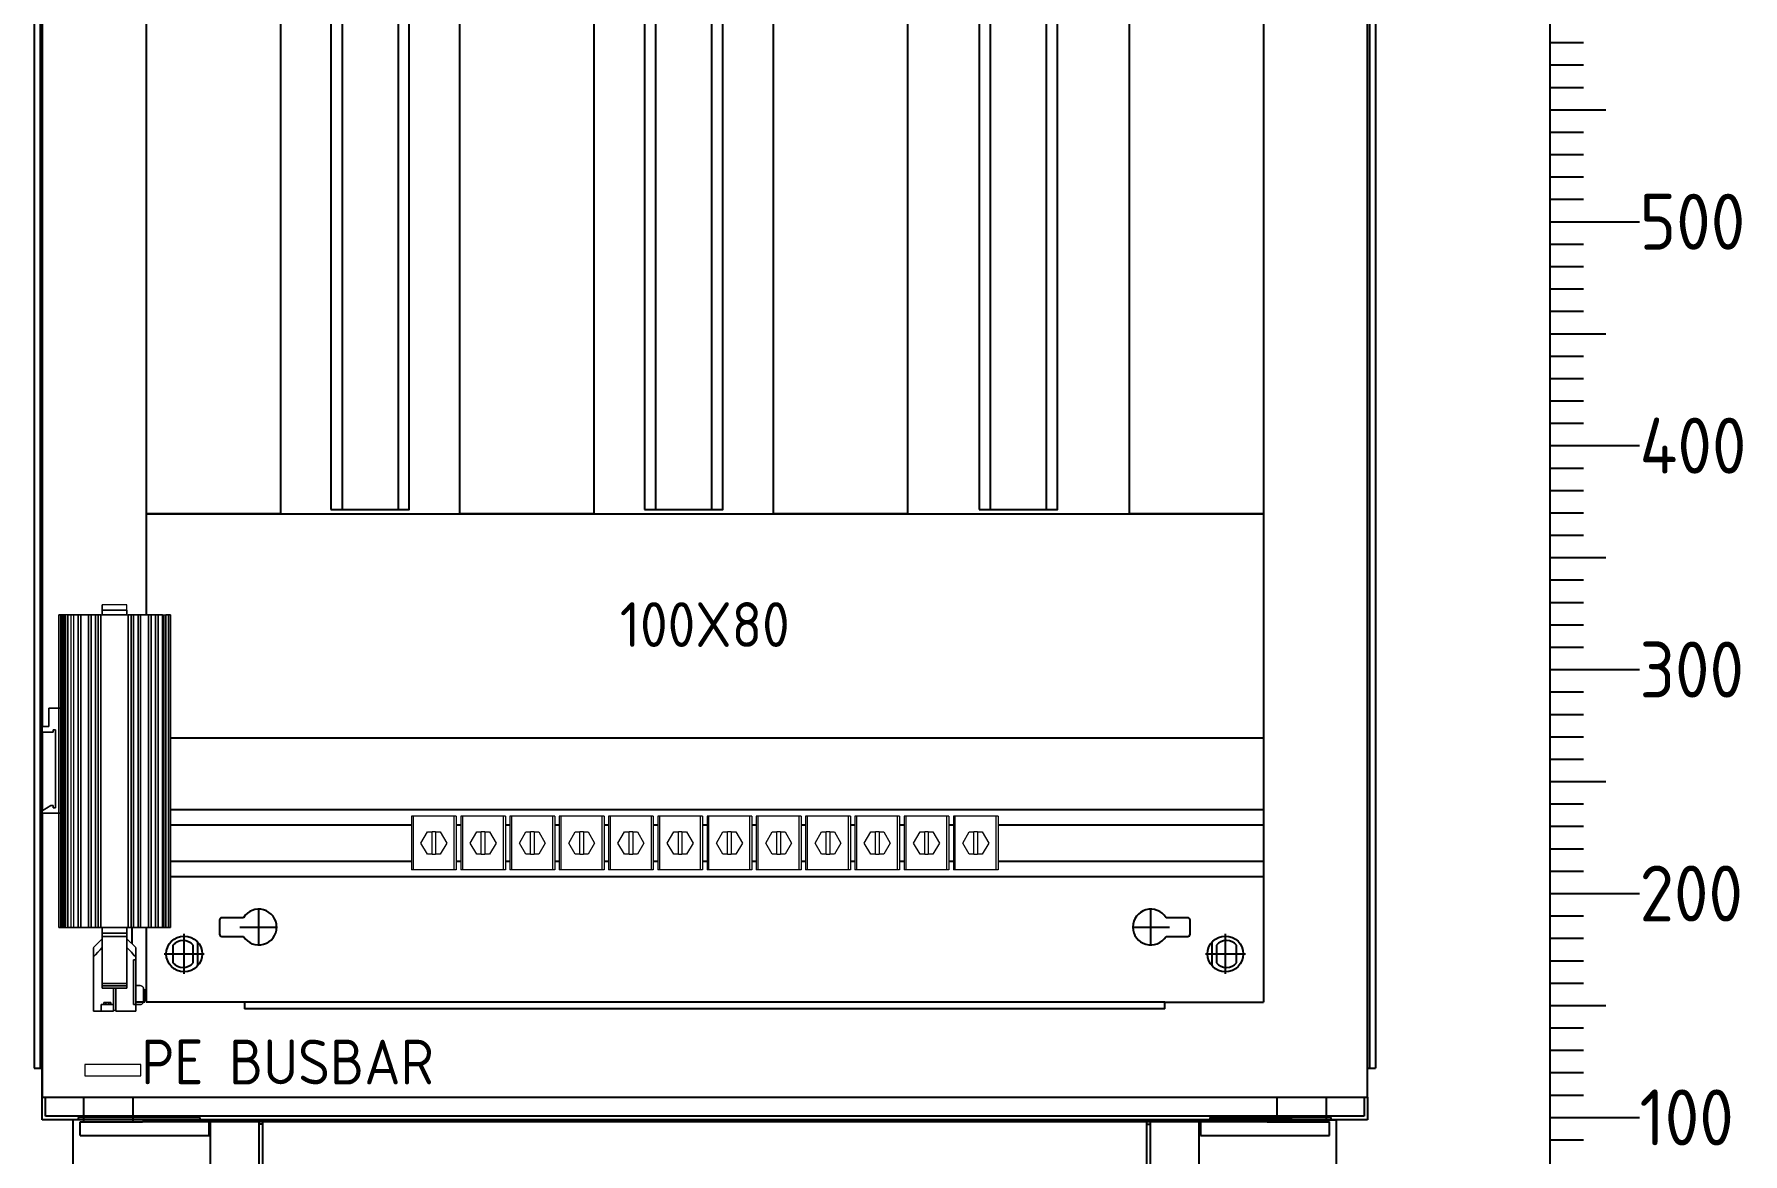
# Model space of a CAD drawing. Header units: millimetres. Extents: x 42168 to 50458, y 36014 to 39431.
# Drawn here: x 47603 to 48366, y 36563 to 37063 of the extents above; entities that cross this region are included whole.
import ezdxf
from ezdxf.enums import TextEntityAlignment as Align

# ---------------------------------------------------------------- set-up
doc = ezdxf.new("R2010")
doc.units = ezdxf.units.MM
doc.set_wipeout_variables(frame=1)
doc.layers.add('! NO PLOT !', color=7, linetype='Continuous', true_color=0xff75dd, plot=False)
doc.layers.add('000-PI-Oprema', color=30, linetype='Continuous', lineweight=5)
for name, color, linetype in [('000-PI-ORMAR', 2, 'Continuous'), ('000-PI_TEXT', 7, 'Continuous'), ('002-PI-Kabelska kanalica', 150, 'Continuous'), ('004-PI-DIN Šina', 3, 'Continuous')]:
    doc.layers.add(name, color=color, linetype=linetype)
doc.styles.add('PI0', font='isocpeur.ttf', dxfattribs={"width": 0.9})
doc.styles.get("Standard").update_dxf_attribs({"font": 'arial.ttf'})
doc.dimstyles.new('ISO-25-lb', dxfattribs={"dimtxt": 8, "dimasz": 8, "dimexe": 1.25, "dimexo": 0.625, "dimtad": 1, "dimtxsty": 'Standard', "dimcen": 5, "dimadec": 0, "dimazin": 0, "dimtfac": 1, "dimtmove": 0, "dimatfit": 3, "dimfxl": 1, "dimarcsym": 0})

# ---------------------------------------------------------------- blocks, each defined once
blk = doc.blocks.new('SKALA_2100')
for p, q in [((6091.94, 12435.39), (6091.94, 11575.39)), ((6091.94, 11615.39), (6106.94, 11615.39)), ((6091.94, 11605.39), (6106.94, 11605.39)), ((6091.94, 11595.39), (6106.94, 11595.39)), ((6091.94, 11585.39), (6116.94, 11585.39)), ((6091.94, 11575.39), (6091.94, 11035.39)), ((6091.94, 11575.39), (6106.94, 11575.39)), ((6091.94, 11565.39), (6106.94, 11565.39)), ((6091.94, 11555.39), (6106.94, 11555.39)), ((6091.94, 11545.39), (6106.94, 11545.39)), ((6091.94, 11535.39), (6131.94, 11535.39)), ((6091.94, 11525.39), (6106.94, 11525.39)), ((6091.94, 11515.39), (6106.94, 11515.39)), ((6091.94, 11505.39), (6106.94, 11505.39)), ((6091.94, 11495.39), (6106.94, 11495.39)), ((6091.94, 11485.39), (6116.94, 11485.39)), ((6091.94, 11475.39), (6106.94, 11475.39)), ((6091.94, 11465.39), (6106.94, 11465.39)), ((6091.94, 11455.39), (6106.94, 11455.39)), ((6091.94, 11445.39), (6106.94, 11445.39)), ((6091.94, 11435.39), (6131.94, 11435.39)), ((6091.94, 11435.39), (6131.94, 11435.39)), ((6091.94, 11435.39), (6131.94, 11435.39)), ((6091.94, 11435.39), (6131.94, 11435.39)), ((6091.94, 11435.39), (6131.94, 11435.39)), ((6091.94, 11435.39), (6131.94, 11435.39)), ((6091.94, 11435.39), (6131.94, 11435.39)), ((6091.94, 11425.39), (6106.94, 11425.39)), ((6091.94, 11415.39), (6106.94, 11415.39)), ((6091.94, 11405.39), (6106.94, 11405.39)), ((6091.94, 11395.39), (6106.94, 11395.39)), ((6091.94, 11385.39), (6116.94, 11385.39)), ((6091.94, 11375.39), (6106.94, 11375.39)), ((6091.94, 11365.39), (6106.94, 11365.39)), ((6091.94, 11355.39), (6106.94, 11355.39)), ((6091.94, 11345.39), (6106.94, 11345.39)), ((6091.94, 11335.39), (6131.94, 11335.39)), ((6091.94, 11325.39), (6106.94, 11325.39)), ((6091.94, 11315.39), (6106.94, 11315.39)), ((6091.94, 11305.39), (6106.94, 11305.39)), ((6091.94, 11295.39), (6106.94, 11295.39)), ((6091.94, 11285.39), (6116.94, 11285.39)), ((6091.94, 11275.39), (6106.94, 11275.39)), ((6091.94, 11265.39), (6106.94, 11265.39)), ((6091.94, 11255.39), (6106.94, 11255.39)), ((6091.94, 11245.39), (6106.94, 11245.39)), ((6091.94, 11235.39), (6131.94, 11235.39)), ((6091.94, 11235.39), (6131.94, 11235.39)), ((6091.94, 11235.39), (6131.94, 11235.39)), ((6091.94, 11235.39), (6131.94, 11235.39)), ((6091.94, 11235.39), (6131.94, 11235.39)), ((6091.94, 11235.39), (6131.94, 11235.39)), ((6091.94, 11235.39), (6131.94, 11235.39)), ((6091.94, 11235.39), (6131.94, 11235.39)), ((6091.94, 11225.39), (6106.94, 11225.39)), ((6091.94, 11215.39), (6106.94, 11215.39)), ((6091.94, 11205.39), (6106.94, 11205.39)), ((6091.94, 11195.39), (6106.94, 11195.39)), ((6091.94, 11185.39), (6116.94, 11185.39)), ((6091.94, 11175.39), (6106.94, 11175.39)), ((6091.94, 11165.39), (6106.94, 11165.39)), ((6091.94, 11155.39), (6106.94, 11155.39)), ((6091.94, 11145.39), (6106.94, 11145.39)), ((6091.94, 11135.39), (6131.94, 11135.39)), ((6091.94, 11125.39), (6106.94, 11125.39))]:
    blk.add_line(p, q)
at = {"style": 'PI0', "width": 0.9}
for s, p in [('500', (6131.94, 11535.39)), ('400', (6131.94, 11435.39)), ('300', (6131.94, 11335.39)), ('200', (6131.94, 11235.39)), ('100', (6131.94, 11135.39))]:
    blk.add_text(s, height=25, dxfattribs=at).set_placement(p, align=Align.MIDDLE_LEFT)
blk = doc.blocks.new('8606.000_montažna')
at = {"layer": '! NO PLOT !'}
for p, q in [((50733.69, 36584.52), (50733.69, 36601.32)), ((51132.09, 36584.52), (51132.09, 36601.32)), ((50716.19, 36596.12), (50716.19, 36589.72)), ((50726.89, 36597.12), (50717.19, 36597.12)), ((50725.29, 36592.92), (50742.09, 36592.92)), ((51123.69, 36592.92), (51140.49, 36592.92)), ((51148.59, 36597.12), (51138.9, 36597.12)), ((51149.59, 36589.72), (51149.59, 36596.12)), ((50695.39, 36584.89), (50695.39, 36576.95)), ((50700.39, 36572.52), (50700.39, 36589.32)), ((50704.39, 36576.95), (50704.39, 36584.89)), ((50706.39, 36586.21), (50706.39, 36575.63)), ((50717.19, 36588.72), (50726.89, 36588.72)), ((51138.9, 36588.72), (51148.59, 36588.72)), ((51159.39, 36586.21), (51159.39, 36575.63)), ((51161.39, 36584.89), (51161.39, 36576.95)), ((51165.39, 36572.52), (51165.39, 36589.32)), ((51170.39, 36576.95), (51170.39, 36584.89)), ((50691.99, 36580.92), (50708.79, 36580.92)), ((51156.99, 36580.92), (51173.79, 36580.92))]:
    blk.add_line(p, q, dxfattribs=at)
for centre in [(50700.39, 36580.92), (51165.39, 36580.92)]:
    blk.add_circle(centre, 8, dxfattribs=at)
for centre, radius, start, end in [((50733.69, 36592.92), 8, 211.66824, 148.33176), ((51132.09, 36592.92), 8, 31.66824, 328.33176), ((50717.19, 36596.12), 1, 90, 180), ((51148.59, 36596.12), 1, 0, 90), ((50699.89, 36580.92), 6, 41.40962, 138.59038), ((50717.19, 36589.72), 1, 180, 270), ((51148.59, 36589.72), 1, 270, 0), ((51165.89, 36580.92), 6, 41.40962, 138.59038), ((50699.89, 36580.92), 6, 221.40962, 318.59038), ((51165.89, 36580.92), 6, 221.40962, 318.59038)]:
    blk.add_arc(centre, radius, start, end, dxfattribs=at)
at = {"layer": '000-PI-ORMAR'}
for p, q in [((50683.39, 38449.42), (50683.39, 36559.42)), ((51182.39, 38449.42), (51182.39, 36559.42)), ((50727.39, 36559.42), (50683.39, 36559.42)), ((51138.39, 36559.42), (50727.39, 36559.42)), ((50727.39, 36559.42), (50727.39, 36556.42)), ((51138.39, 36559.42), (51182.39, 36559.42)), ((51138.39, 36556.42), (51138.39, 36559.42)), ((51138.39, 36556.42), (50727.39, 36556.42))]:
    blk.add_line(p, q, dxfattribs=at)
blk = doc.blocks.new('8640003')
at = {"layer": '000-PI-ORMAR'}
for p, q in [((-3796.11, -306.82), (-3879.11, -306.82)), ((-3879.11, -404.82), (-3879.11, -306.82)), ((-3876.11, -305.82), (-3876.11, -306.82)), ((-3802.61, -305.82), (-3876.11, -305.82)), ((-3802.61, -305.82), (-3802.61, -306.82)), ((-3198.11, -306.82), (-3796.11, -306.82)), ((-3796.11, -404.82), (-3796.11, -306.82)), ((-3766.61, -404.82), (-3766.61, -306.82)), ((-3764.61, -308.82), (-3766.61, -308.82)), ((-3764.61, -306.82), (-3764.61, -404.82)), ((-3229.61, -404.82), (-3229.61, -306.82)), ((-3229.61, -308.82), (-3227.61, -308.82)), ((-3227.61, -306.82), (-3227.61, -404.82)), ((-3198.11, -306.82), (-3115.11, -306.82)), ((-3198.11, -306.82), (-3198.11, -404.82)), ((-3191.61, -305.82), (-3163.58, -305.82)), ((-3191.61, -305.82), (-3191.61, -306.82)), ((-3163.58, -305.82), (-3141.71, -305.82)), ((-3118.11, -305.82), (-3141.71, -305.82)), ((-3118.11, -306.82), (-3118.11, -305.82)), ((-3115.11, -306.82), (-3115.11, -404.82)), ((-3764.61, -402.82), (-3766.61, -402.82)), ((-3229.61, -402.82), (-3227.61, -402.82)), ((-3796.11, -404.82), (-3879.11, -404.82)), ((-3876.11, -404.82), (-3876.11, -405.82)), ((-3876.11, -405.82), (-3802.61, -405.82)), ((-3864.61, -404.82), (-3864.61, -405.82)), ((-3802.61, -404.82), (-3802.61, -405.82)), ((-3198.11, -404.82), (-3796.11, -404.82)), ((-3198.11, -404.82), (-3115.11, -404.82)), ((-3191.61, -404.82), (-3191.61, -405.82)), ((-3191.61, -405.82), (-3118.11, -405.82)), ((-3118.11, -404.82), (-3118.11, -405.82))]:
    blk.add_line(p, q, dxfattribs=at)
blk = doc.blocks.new('8606.000_back')
at = {"layer": '! NO PLOT !'}
for p, q in [((47669.52, 36643.74), (47669.52, 36661.59)), ((48134.52, 36643.74), (48134.52, 36661.59)), ((47660.59, 36652.67), (47678.44, 36652.67)), ((48125.59, 36652.67), (48143.44, 36652.67))]:
    blk.add_line(p, q, dxfattribs=at)
at = {"layer": '000-PI-ORMAR'}
for p, q in [((47606.03, 38573.17), (47606.03, 36588.67)), ((48198.03, 36588.67), (48198.03, 38573.17)), ((47602.52, 38552.67), (47602.52, 36601.67)), ((47605.24, 38552.67), (47605.24, 36601.67)), ((47606.02, 36601.67), (47606.02, 38552.53)), ((48198.8, 38552.67), (48198.8, 36601.67)), ((48201.52, 38552.67), (48201.52, 36601.67)), ((47602.52, 36601.67), (47606.03, 36601.67)), ((47606.02, 36578.67), (47606.02, 36601.67)), ((48198.03, 36601.67), (48201.52, 36601.67)), ((47606.03, 36588.67), (48198.03, 36588.67)), ((47607.52, 36580.17), (47607.52, 36588.67)), ((47624.52, 36588.67), (47624.52, 36577.67)), ((47646.52, 36588.67), (47646.52, 36577.67)), ((48157.52, 36588.67), (48157.52, 36577.67)), ((48179.52, 36588.67), (48179.52, 36577.67)), ((48196.52, 36588.67), (48196.52, 36580.17)), ((48198.02, 36588.67), (48198.02, 36578.67)), ((47624.52, 36578.67), (47606.02, 36578.67)), ((47624.52, 36580.17), (47607.52, 36580.17)), ((47623.06, 36577.67), (47624.52, 36577.67)), ((47623.06, 36571.67), (47623.06, 36577.67)), ((48179.52, 36580.17), (47624.52, 36580.17)), ((48179.52, 36578.67), (47624.52, 36578.67)), ((47624.52, 36577.67), (47628.78, 36577.67)), ((47628.78, 36577.67), (47650.89, 36577.67)), ((48153.15, 36577.67), (47650.89, 36577.67)), ((47680.71, 36571.67), (47680.71, 36577.67)), ((48123.33, 36577.67), (48123.33, 36571.67)), ((48153.15, 36577.67), (48175.26, 36577.67)), ((48175.26, 36577.67), (48179.52, 36577.67)), ((48196.52, 36580.17), (48179.52, 36580.17)), ((48198.02, 36578.67), (48179.52, 36578.67)), ((48179.52, 36577.67), (48180.98, 36577.67)), ((48180.98, 36571.67), (48180.98, 36577.67)), ((47623.06, 36571.67), (47680.71, 36571.67)), ((48123.33, 36571.67), (48180.98, 36571.67))]:
    blk.add_line(p, q, dxfattribs=at)
at = {"layer": '000-PI-ORMAR', "xscale": 0.7382198952879581}
blk.add_blockref('8640003', (50483.62, 36885.49), dxfattribs=at)
blk = doc.blocks.new('*U104')
at = {"layer": '004-PI-DIN Šina'}
blk.add_lwpolyline([(650, -17.5), (650, 17.5), (0, 17.5), (0, -17.5)], close=True, dxfattribs=at)
for points in [[(0, 12.5), (650, 12.5)], [(0, -12.5), (650, -12.5)]]:
    blk.add_lwpolyline(points, dxfattribs=at)
blk = doc.blocks.new('*U120')
at = {"layer": '002-PI-Kabelska kanalica'}
for p, q in [((-20, 399), (80, 399)), ((-20, -100), (-20, 399)), ((80, -100), (80, 399)), ((-20, -100), (80, -100))]:
    blk.add_line(p, q, dxfattribs=at)
blk = doc.blocks.new('*U108')
at = {"layer": '004-PI-DIN Šina'}
blk.add_lwpolyline([(650, -17.5), (650, 17.5), (0, 17.5), (0, -17.5)], close=True, dxfattribs=at)
for points in [[(0, 12.5), (650, 12.5)], [(0, -12.5), (650, -12.5)]]:
    blk.add_lwpolyline(points, dxfattribs=at)
blk = doc.blocks.new('*U109')
at = {"layer": '004-PI-DIN Šina'}
blk.add_lwpolyline([(650, -17.5), (650, 17.5), (0, 17.5), (0, -17.5)], close=True, dxfattribs=at)
for points in [[(0, 12.5), (650, 12.5)], [(0, -12.5), (650, -12.5)]]:
    blk.add_lwpolyline(points, dxfattribs=at)
blk = doc.blocks.new('*U110')
at = {"layer": '002-PI-Kabelska kanalica'}
for p, q in [((-20, 552), (40, 552)), ((-20, -100), (-20, 552)), ((40, -100), (40, 552)), ((-20, -100), (40, -100))]:
    blk.add_line(p, q, dxfattribs=at)
blk = doc.blocks.new('*U111')
at = {"layer": '002-PI-Kabelska kanalica'}
for p, q in [((-20, 552), (40, 552)), ((-20, -100), (-20, 552)), ((40, -100), (40, 552)), ((-20, -100), (40, -100))]:
    blk.add_line(p, q, dxfattribs=at)
blk = doc.blocks.new('*U112')
at = {"layer": '002-PI-Kabelska kanalica'}
for p, q in [((-20, 552), (40, 552)), ((-20, -100), (-20, 552)), ((40, -100), (40, 552)), ((-20, -100), (40, -100))]:
    blk.add_line(p, q, dxfattribs=at)
blk = doc.blocks.new('*U113')
at = {"layer": '002-PI-Kabelska kanalica'}
for p, q in [((-20, 552), (40, 552)), ((-20, -100), (-20, 552)), ((40, -100), (40, 552)), ((-20, -100), (40, -100))]:
    blk.add_line(p, q, dxfattribs=at)
blk = doc.blocks.new('*U121')
at = {"layer": '004-PI-DIN Šina', "ltscale": 0.25}
for p, q in [((0, 15), (499, 15)), ((0, -15), (0, 15)), ((499, 8), (0, 8)), ((499, 15), (499, -15)), ((0, -8), (499, -8)), ((499, -15), (0, -15))]:
    blk.add_line(p, q, dxfattribs=at)
blk = doc.blocks.new('3240252_WCC_14-select__2', base_point=(55.67, 813.89))
at = {"layer": '000-PI-Oprema'}
for p, q in [((55.67, 837.89), (55.67, 813.89)), ((56.54, 837.89), (55.67, 837.89)), ((74.8, 837.89), (56.54, 837.89)), ((56.54, 813.89), (56.54, 837.89)), ((75.67, 837.89), (74.8, 837.89)), ((74.8, 813.89), (74.8, 837.89)), ((75.67, 837.89), (75.67, 813.89)), ((59.9, 825.89), (62.79, 830.89)), ((62.79, 820.89), (59.9, 825.89)), ((62.79, 830.89), (64.87, 830.89)), ((64.87, 820.89), (64.87, 830.89)), ((66.47, 830.89), (64.87, 830.89)), ((66.47, 830.89), (68.56, 830.89)), ((66.47, 830.89), (66.47, 820.89)), ((68.56, 830.89), (71.45, 825.89)), ((71.45, 825.89), (68.56, 820.89)), ((64.87, 820.89), (62.79, 820.89)), ((64.87, 820.89), (66.47, 820.89)), ((68.56, 820.89), (66.47, 820.89)), ((56.54, 813.89), (55.67, 813.89)), ((74.8, 813.89), (56.54, 813.89)), ((75.67, 813.89), (74.8, 813.89))]:
    blk.add_line(p, q, dxfattribs=at)
blk = doc.blocks.new('Drfsicht1', base_point=(65.67, 825.89))
blk.add_wipeout([(55.67, 837.89), (75.67, 837.89), (75.67, 813.89), (55.67, 813.89)])
at = {"layer": '000-PI-Oprema'}
blk.add_blockref('3240252_WCC_14-select__2', (55.67, 813.89), dxfattribs=at)
blk = doc.blocks.new('Uvodnica_ WCC14')
at = {"layer": '000-PI-Oprema'}
blk.add_blockref('Drfsicht1', (0, 0), dxfattribs=at)
blk = doc.blocks.new('*D129')
at = {"layer": '! NO PLOT !', "color": 0, "linetype": 'Continuous', "lineweight": -2, "ltscale": 0.25, "transparency": 16777216}
for p, q in [((47651.89, 36749.17), (47644.9, 36749.17)), ((47646.15, 36741.17), (47646.15, 36639.17)), ((47651.89, 36631.17), (47644.9, 36631.17))]:
    blk.add_line(p, q, dxfattribs=at)
at = {"layer": '! NO PLOT !', "color": 0, "ltscale": 0.25, "transparency": 16777216}
for points in [[(47644.81, 36741.17), (47647.48, 36741.17), (47646.15, 36749.17)], [(47644.81, 36639.17), (47647.48, 36639.17), (47646.15, 36631.17)]]:
    blk.add_solid(points, dxfattribs=at)
at = {"layer": 'Defpoints', "color": 0, "ltscale": 0.25, "transparency": 16777216}
for p in [(47652.52, 36749.17), (47646.15, 36631.17), (47652.52, 36631.17)]:
    blk.add_point(p, dxfattribs=at)
at = {"layer": '! NO PLOT !', "color": 0, "ltscale": 0.25, "transparency": 16777216, "insert": (47641.44, 36690.17), "char_height": 8, "attachment_point": 5, "rotation": 90}
blk.add_mtext('118', dxfattribs=at)
blk = doc.blocks.new('HG140_140mm_2012_10_step-flat-1')
at = {"layer": '000-PI-Oprema', "flags": 128}
for points in [[(-0.147, -1.21), (-0.147, 4.301)], [(-0.147, -1.21), (-0.147, 4.301)], [(-0.147, 4.301), (-0.069, 4.301), (-0.069, -1.21), (-0.147, -1.21), (-0.147, 0.802), (-0.147, -1.21)], [(-0.147, -1.21), (-0.147, 4.301)], [(-0.147, -1.21), (-0.069, -1.21), (-0.069, 4.301), (-0.147, 4.301)], [(-0.147, -1.21), (-0.147, 4.301)], [(-0.089, -1.21), (-0.049, -1.21), (-0.049, 4.301), (-0.089, 4.301), (-0.089, 2.652)], [(-0.089, -1.21), (-0.049, -1.21), (-0.049, 4.301), (-0.089, 4.301), (-0.089, 2.652)], [(-0.089, -1.21), (-0.049, -1.21), (-0.049, 4.301), (-0.089, 4.301), (-0.089, 2.652)], [(-0.089, -1.21), (-0.049, -1.21), (-0.049, 4.301), (-0.089, 4.301), (-0.089, 2.652)], [(0.115, -1.21), (0.115, 4.301), (0.069, 4.301), (-0.03, 4.301), (-0.03, -1.21), (0.069, -1.21), (0.115, -1.21), (0.193, -1.21), (0.239, -1.21), (0.377, -1.21), (0.422, -1.21), (0.501, -1.21), (0.546, -1.21), (1.126, -1.21), (1.171, -1.21), (1.25, -1.21), (1.295, -1.21), (1.433, -1.21), (1.479, -1.21), (1.557, -1.21), (1.603, -1.21), (1.702, -1.21), (1.724, -1.21), (1.747, -1.21), (1.767, -1.21), (1.786, -1.21), (1.8, -1.21), (1.811, -1.21), (1.817, -1.21), (1.819, -1.21)], [(0.115, -1.21), (0.115, 4.301), (0.193, 4.301), (0.239, 4.301), (0.239, -1.21), (0.193, -1.21), (0.193, 4.301), (0.239, 4.301), (0.377, 4.301), (0.377, -1.21), (0.239, -1.21), (0.239, 4.301), (0.377, 4.301), (0.422, 4.301), (0.422, -1.21), (0.377, -1.21), (0.377, 4.301), (0.422, 4.301), (0.501, 4.301), (0.501, -1.21), (0.422, -1.21), (0.422, 4.301), (0.501, 4.301), (0.546, 4.301), (0.546, -1.21), (0.501, -1.21), (0.501, 4.301), (0.546, 4.301), (1.126, 4.301), (1.126, -1.21), (0.546, -1.21), (0.546, 4.301), (1.126, 4.301), (1.171, 4.301), (1.171, -1.21), (1.126, -1.21), (1.126, 4.301), (1.171, 4.301), (1.25, 4.301), (1.25, -1.21), (1.171, -1.21), (1.171, 4.301), (1.25, 4.301), (1.295, 4.301), (1.295, -1.21), (1.25, -1.21), (1.25, 4.301), (1.295, 4.301), (1.433, 4.301), (1.433, -1.21), (1.295, -1.21), (1.295, 4.301), (1.433, 4.301), (1.479, 4.301), (1.479, -1.21), (1.433, -1.21), (1.433, 4.301), (1.479, 4.301), (1.557, 4.301), (1.557, -1.21), (1.479, -1.21), (1.479, 4.301), (1.557, 4.301), (1.603, 4.301), (1.603, -1.21), (1.557, -1.21), (1.557, 4.301), (1.603, 4.301), (1.702, 4.301), (1.702, -1.21), (1.603, -1.21), (1.603, 4.301), (1.702, 4.301), (1.724, 4.301), (1.747, 4.301), (1.767, 4.301), (1.786, 4.301), (1.8, 4.301), (1.811, 4.301), (1.817, 4.301), (1.819, 4.301)], [(1.052, 4.384), (0.62, 4.384), (0.62, 4.411), (0.62, 4.434), (0.62, 4.451), (0.62, 4.465), (0.62, 4.474), (0.62, 4.478)], [(1.052, 4.384), (1.052, 4.411), (1.052, 4.434), (1.052, 4.451), (1.052, 4.465), (1.052, 4.474), (1.052, 4.478)], [(1.819, 4.301), (1.741, 4.301), (1.741, -1.21), (1.819, -1.21)], [(1.819, 4.301), (1.741, 4.301), (1.741, -1.21), (1.819, -1.21)], [(1.819, -1.21), (1.819, 4.301)], [(1.819, -1.21), (1.819, 4.301)], [(1.819, -1.21), (1.819, 4.301)], [(1.819, -1.21), (1.819, 4.301)], [(1.819, -1.21), (1.819, 4.301)], [(0.62, -1.412), (0.62, -1.42), (0.62, -1.433), (0.62, -1.45), (0.62, -1.471), (0.62, -1.496), (0.62, -1.526), (0.62, -1.559), (0.62, -1.526), (0.62, -1.496), (0.62, -1.471), (0.62, -1.45), (0.62, -1.433), (0.62, -1.42), (0.62, -1.412), (0.62, -1.407), (0.463, -1.564), (0.463, -1.567), (0.463, -1.572), (0.463, -1.583), (0.463, -1.597), (0.463, -1.616), (0.463, -1.638), (0.463, -1.664), (0.463, -1.695), (0.463, -1.729), (0.5, -1.688), (0.539, -1.645), (0.579, -1.602), (0.62, -1.559), (0.579, -1.602), (0.539, -1.645), (0.5, -1.688), (0.463, -1.729), (0.463, -1.695), (0.463, -1.664), (0.463, -1.638), (0.463, -1.616), (0.463, -1.597), (0.463, -1.583), (0.463, -1.572), (0.463, -1.567)], [(1.209, -1.567), (1.209, -1.572), (1.209, -1.583), (1.209, -1.597), (1.209, -1.616), (1.209, -1.638), (1.209, -1.664), (1.209, -1.695), (1.209, -1.729), (1.209, -1.695), (1.209, -1.664), (1.209, -1.638), (1.209, -1.616), (1.209, -1.597), (1.209, -1.583), (1.209, -1.572), (1.209, -1.567), (1.209, -1.564), (1.052, -1.407), (1.052, -1.412), (1.052, -1.42), (1.052, -1.433), (1.052, -1.45), (1.052, -1.471), (1.052, -1.496), (1.052, -1.526), (1.052, -1.559), (1.093, -1.602), (1.133, -1.645), (1.172, -1.688), (1.209, -1.729), (1.172, -1.688), (1.133, -1.645), (1.093, -1.602), (1.052, -1.559), (1.052, -1.526), (1.052, -1.496), (1.052, -1.471), (1.052, -1.45), (1.052, -1.433), (1.052, -1.42), (1.052, -1.412)], [(1.289, -2.568), (1.303, -2.566), (1.318, -2.56), (1.33, -2.551), (1.34, -2.538), (1.345, -2.524), (1.347, -2.509), (1.347, -2.293), (1.345, -2.277), (1.34, -2.263), (1.33, -2.251), (1.318, -2.241), (1.303, -2.236), (1.289, -2.233), (1.209, -2.233), (1.209, -1.78), (1.17, -1.78)], [(1.289, -2.568), (1.209, -2.568), (1.17, -2.568), (1.209, -2.568), (1.209, -1.78), (1.17, -1.78), (1.209, -1.78), (1.17, -1.78)], [(0.62, -2.278), (0.62, -2.238), (0.62, -2.194)], [(0.62, -2.194), (0.62, -2.238), (0.62, -2.278)], [(1.289, -2.233), (1.303, -2.236), (1.318, -2.241), (1.33, -2.251), (1.34, -2.263), (1.345, -2.277), (1.347, -2.293), (1.347, -2.509), (1.345, -2.524), (1.34, -2.538), (1.33, -2.551), (1.318, -2.56), (1.303, -2.566), (1.289, -2.568)], [(1.289, -2.233), (1.303, -2.236), (1.318, -2.241), (1.33, -2.251), (1.34, -2.263), (1.345, -2.277), (1.347, -2.293), (1.347, -2.509), (1.345, -2.524), (1.34, -2.538), (1.33, -2.551), (1.318, -2.56), (1.303, -2.566), (1.289, -2.568)], [(1.367, -2.43), (1.367, -2.33), (1.347, -2.33), (1.347, -2.43)], [(1.347, -2.367), (1.347, -2.468), (1.367, -2.468)], [(1.367, -2.468), (1.347, -2.468), (1.347, -2.367), (1.367, -2.367)], [(1.347, -2.483), (1.347, -2.477), (1.347, -2.467), (1.347, -2.453), (1.347, -2.438), (1.347, -2.419), (1.347, -2.401), (1.347, -2.419), (1.347, -2.438), (1.347, -2.453), (1.347, -2.467), (1.347, -2.477), (1.347, -2.483), (1.347, -2.485)], [(1.347, -2.401), (1.347, -2.421), (1.347, -2.44), (1.347, -2.459), (1.347, -2.474), (1.347, -2.488), (1.347, -2.497), (1.347, -2.503), (1.347, -2.505)], [(1.347, -2.503), (1.347, -2.497), (1.347, -2.488), (1.347, -2.474), (1.347, -2.459), (1.347, -2.44), (1.347, -2.421), (1.347, -2.401)], [(1.347, -2.401), (1.367, -2.401)], [(1.347, -2.401), (1.367, -2.401)], [(1.367, -2.299), (1.367, -2.304), (1.367, -2.314), (1.367, -2.327), (1.367, -2.343), (1.367, -2.361), (1.367, -2.38), (1.367, -2.401), (1.367, -2.38), (1.367, -2.361), (1.367, -2.343), (1.367, -2.327), (1.367, -2.314), (1.367, -2.304), (1.367, -2.299), (1.367, -2.296)], [(1.367, -2.318), (1.367, -2.325), (1.367, -2.335), (1.367, -2.348), (1.367, -2.364), (1.367, -2.382), (1.367, -2.401), (1.367, -2.382), (1.367, -2.364), (1.367, -2.348), (1.367, -2.335), (1.367, -2.325), (1.367, -2.318), (1.367, -2.316)], [(1.367, -2.483), (1.367, -2.477), (1.367, -2.467), (1.367, -2.453), (1.367, -2.438), (1.367, -2.419), (1.367, -2.401), (1.367, -2.419), (1.367, -2.438), (1.367, -2.453), (1.367, -2.467), (1.367, -2.477), (1.367, -2.483), (1.367, -2.485)], [(0.767, -2.529), (0.765, -2.529), (0.759, -2.529), (0.75, -2.529), (0.737, -2.529), (0.724, -2.529), (0.708, -2.529), (0.693, -2.529), (0.679, -2.529), (0.666, -2.529), (0.657, -2.529), (0.652, -2.529), (0.649, -2.529)], [(0.767, -2.568), (0.765, -2.568), (0.759, -2.568), (0.75, -2.568), (0.737, -2.568), (0.724, -2.568), (0.708, -2.568), (0.693, -2.568), (0.679, -2.568), (0.666, -2.568), (0.657, -2.568), (0.652, -2.568), (0.649, -2.568)], [(0.817, -2.568), (0.817, -2.667)], [(0.817, -2.568), (0.817, -2.667)], [(1.367, -2.474), (1.347, -2.474)], [(1.367, -2.492), (1.347, -2.492)]]:
    blk.add_lwpolyline(points, dxfattribs=at)
for points in [[(-0.147, 4.301), (-0.146, 4.301), (-0.138, 4.301), (-0.127, 4.301), (-0.113, 4.301), (-0.095, 4.301), (-0.074, 4.301), (-0.052, 4.301), (-0.03, 4.301), (-0.052, 4.301), (-0.074, 4.301), (-0.095, 4.301), (-0.113, 4.301), (-0.127, 4.301), (-0.138, 4.301), (-0.146, 4.301)], [(-0.069, 4.301), (-0.069, -1.21), (-0.147, -1.21), (-0.147, 4.301)], [(-0.147, 4.301), (-0.147, 2.652)], [(-0.069, 4.301), (-0.147, 4.301), (-0.147, -1.21), (-0.069, -1.21)], [(-0.089, 4.301), (-0.089, 2.652), (-0.089, 4.301), (-0.147, 4.301)], [(-0.113, -1.21), (-0.113, 4.301)], [(-0.089, 0.802), (-0.089, -1.21), (-0.049, -1.21), (-0.049, 4.301), (-0.089, 4.301), (-0.089, 2.652), (-0.089, 4.301), (-0.049, 4.301), (-0.049, -1.21), (-0.089, -1.21)], [(-0.089, -1.21), (-0.089, 0.802), (-0.089, -1.21), (-0.049, -1.21), (-0.049, 4.301), (-0.089, 4.301), (-0.089, 2.652), (-0.089, 4.301), (-0.049, 4.301), (-0.049, -1.21)], [(0.069, -1.21), (0.069, 4.301), (-0.03, 4.301), (-0.03, -1.21), (0.069, -1.21)], [(0.01, -1.21), (0.01, 4.301), (0.594, 4.301), (0.594, -1.21), (0.01, -1.21)], [(0.594, -1.21), (0.594, 4.301), (0.01, 4.301), (0.01, -1.21), (0.594, -1.21)], [(0.01, -1.21), (0.01, 4.301), (0.594, 4.301), (0.594, -1.21), (0.01, -1.21)], [(0.01, 4.301), (0.01, -1.21), (0.594, -1.21), (0.594, 4.301)], [(0.594, -1.21), (0.594, 4.301), (0.01, 4.301), (0.01, -1.21)], [(0.01, 4.301), (0.594, 4.301), (0.594, -1.21), (0.01, -1.21)], [(0.115, -1.21), (0.069, -1.21), (0.069, 4.301), (0.115, 4.301), (0.193, 4.301), (0.193, -1.21)], [(1.052, 4.384), (1.052, 4.411), (1.052, 4.434), (1.052, 4.451), (1.052, 4.465), (1.052, 4.474), (1.052, 4.478), (0.62, 4.478), (0.62, 4.474), (0.62, 4.465), (0.62, 4.451), (0.62, 4.434), (0.62, 4.411), (0.62, 4.384)], [(0.62, 4.384), (0.62, 4.301), (0.62, 4.384)], [(1.052, 4.301), (1.052, 4.384), (1.052, 4.301), (0.62, 4.301)], [(1.078, 4.301), (1.078, -1.21)], [(1.078, -1.21), (1.078, 4.301), (1.682, 4.301), (1.682, -1.21), (1.078, -1.21)], [(1.078, -1.21), (1.078, 4.301), (1.682, 4.301), (1.682, -1.21), (1.078, -1.21)], [(1.078, 4.301), (1.682, 4.301), (1.682, -1.21), (1.078, -1.21)], [(1.078, 4.301), (1.682, 4.301), (1.682, -1.21), (1.078, -1.21)], [(1.682, 4.301), (1.078, 4.301), (1.682, 4.301), (1.682, -1.21)], [(1.819, 4.301), (1.819, -1.21), (1.817, -1.21), (1.811, -1.21), (1.8, -1.21), (1.786, -1.21), (1.767, -1.21), (1.747, -1.21), (1.724, -1.21), (1.702, -1.21), (1.702, 4.301), (1.724, 4.301), (1.747, 4.301), (1.767, 4.301), (1.786, 4.301), (1.8, 4.301), (1.811, 4.301), (1.817, 4.301)], [(1.741, 4.301), (1.741, -1.21), (1.819, -1.21), (1.819, 4.301)], [(1.819, 4.301), (1.741, 4.301), (1.741, -1.21), (1.819, -1.21)], [(1.741, 4.301), (1.741, -1.21), (1.819, -1.21), (1.819, 4.301)], [(1.819, 4.301), (1.741, 4.301), (1.741, -1.21), (1.819, -1.21)], [(1.741, -1.21), (1.741, 4.301), (1.819, 4.301), (1.819, -1.21)], [(1.741, -1.21), (1.819, -1.21), (1.819, 4.301), (1.741, 4.301)], [(1.819, 4.301), (1.741, 4.301)], [(1.819, 4.301), (1.741, 4.301)], [(1.741, 4.301), (1.819, 4.301)], [(1.741, 4.301), (1.819, 4.301)], [(1.741, -1.21), (1.741, 4.301), (1.741, -1.21)], [(1.741, -1.21), (1.741, 4.301), (1.741, -1.21)], [(1.741, -1.21), (1.741, 4.301), (1.741, -1.21)], [(1.741, -1.21), (1.741, 4.301), (1.741, -1.21)], [(1.786, -1.21), (1.786, 4.301)], [(1.819, -1.21), (1.819, 4.301), (1.819, -1.21)], [(1.819, -1.21), (1.819, 4.301), (1.819, -1.21)], [(1.819, -1.21), (1.819, 4.301), (1.819, -1.21)], [(-0.089, 2.652), (-0.147, 2.652), (-0.324, 2.652), (-0.147, 2.652)], [(-0.324, 2.652), (-0.324, 2.333)], [(-0.147, 2.652), (-0.147, 0.802)], [(-0.089, 2.652), (-0.089, 0.802)], [(-0.089, 0.802), (-0.089, 2.652), (-0.089, 0.802), (-0.089, 2.652), (-0.089, 0.802), (-0.089, 2.652), (-0.089, 0.802)], [(-0.442, 2.333), (-0.442, 2.234)], [(-0.442, 2.333), (-0.324, 2.333), (-0.442, 2.333)], [(-0.442, 2.234), (-0.246, 2.234), (-0.442, 2.234)], [(-0.246, 2.274), (-0.246, 2.234)], [(-0.246, 2.274), (-0.207, 2.274), (-0.246, 2.274)], [(-0.207, 2.274), (-0.207, 0.897)], [(-0.207, 0.897), (-0.246, 0.897), (-0.246, 0.939), (-0.285, 0.939), (-0.442, 0.848), (-0.285, 0.939), (-0.246, 0.939), (-0.246, 0.897)], [(-0.442, 0.848), (-0.442, 0.802)], [(-0.442, 0.802), (-0.147, 0.802), (-0.442, 0.802)], [(-0.089, 0.802), (-0.147, 0.802)], [(-0.089, 0.802), (-0.089, -1.21)], [(-0.089, 0.802), (-0.089, -1.21)], [(-0.089, 0.802), (-0.089, -1.21)], [(-0.147, -1.21), (-0.146, -1.21), (-0.138, -1.21), (-0.127, -1.21), (-0.113, -1.21), (-0.095, -1.21), (-0.074, -1.21), (-0.052, -1.21), (-0.03, -1.21), (-0.052, -1.21), (-0.074, -1.21), (-0.095, -1.21), (-0.113, -1.21), (-0.127, -1.21), (-0.138, -1.21), (-0.146, -1.21)], [(-0.089, -1.21), (-0.147, -1.21)], [(0.62, -1.21), (0.62, -1.308), (0.62, -1.37), (0.62, -2.194), (0.62, -1.37), (0.62, -1.308)], [(1.052, -1.21), (0.62, -1.21)], [(1.052, -1.308), (0.62, -1.308)], [(1.052, -1.37), (0.62, -1.37)], [(1.052, -1.21), (1.052, -1.308), (1.052, -1.37), (1.052, -2.194), (1.052, -1.37), (1.052, -1.308)], [(1.682, -1.21), (1.078, -1.21)], [(1.819, -1.21), (1.741, -1.21)], [(1.819, -1.21), (1.741, -1.21)], [(1.741, -1.21), (1.819, -1.21)], [(1.741, -1.21), (1.819, -1.21)], [(0.463, -1.729), (0.463, -2.686), (0.463, -1.729)], [(0.62, -1.559), (0.62, -2.278)], [(1.052, -2.278), (1.052, -1.559), (1.052, -2.278)], [(1.17, -2.568), (1.17, -1.78)], [(1.17, -2.568), (1.17, -1.78), (1.209, -1.78), (1.209, -2.568), (1.17, -2.568), (1.209, -2.568)], [(1.17, -2.568), (1.17, -1.78), (1.209, -1.78), (1.209, -2.233), (1.289, -2.233), (1.303, -2.236), (1.318, -2.241), (1.33, -2.251), (1.34, -2.263), (1.345, -2.277), (1.347, -2.293), (1.347, -2.509), (1.345, -2.524), (1.34, -2.538), (1.33, -2.551), (1.318, -2.56), (1.303, -2.566), (1.289, -2.568), (1.209, -2.568)], [(1.17, -1.78), (1.209, -1.78), (1.209, -2.233), (1.289, -2.233), (1.303, -2.236), (1.318, -2.241), (1.33, -2.251), (1.34, -2.263), (1.345, -2.277), (1.347, -2.293), (1.347, -2.509), (1.345, -2.524), (1.34, -2.538), (1.33, -2.551), (1.318, -2.56), (1.303, -2.566), (1.289, -2.568), (1.303, -2.566), (1.318, -2.56), (1.33, -2.551), (1.34, -2.538), (1.345, -2.524), (1.347, -2.509), (1.347, -2.293), (1.345, -2.277), (1.34, -2.263), (1.33, -2.251), (1.318, -2.241), (1.303, -2.236), (1.289, -2.233), (1.209, -2.233), (1.209, -1.78)], [(1.17, -1.78), (1.17, -2.568)], [(1.17, -1.78), (1.17, -2.568)], [(1.209, -2.686), (1.209, -1.729), (1.209, -2.686)], [(1.209, -1.78), (1.209, -2.233), (1.289, -2.233), (1.209, -2.233)], [(1.052, -2.194), (0.62, -2.194)], [(0.62, -2.238), (1.052, -2.238), (0.62, -2.238)], [(0.817, -2.278), (0.62, -2.278)], [(0.856, -2.278), (0.817, -2.278)], [(0.817, -2.278), (0.817, -2.667), (0.856, -2.667), (0.856, -2.278)], [(0.817, -2.278), (0.817, -2.667), (0.856, -2.667), (0.856, -2.278)], [(0.817, -2.667), (0.817, -2.686), (0.817, -2.278), (0.817, -2.686)], [(0.856, -2.686), (0.856, -2.278)], [(1.052, -2.278), (0.856, -2.278)], [(1.052, -2.278), (1.052, -2.238), (1.052, -2.194), (1.052, -2.238)], [(1.347, -2.401), (1.347, -2.38), (1.347, -2.361), (1.347, -2.343), (1.347, -2.327), (1.347, -2.314), (1.347, -2.304), (1.347, -2.299), (1.347, -2.296), (1.347, -2.299), (1.347, -2.304), (1.347, -2.314), (1.347, -2.327), (1.347, -2.343), (1.347, -2.361), (1.347, -2.38), (1.347, -2.401)], [(1.347, -2.401), (1.347, -2.38), (1.347, -2.361), (1.347, -2.343), (1.347, -2.327), (1.347, -2.314), (1.347, -2.304), (1.347, -2.299), (1.347, -2.296), (1.347, -2.299), (1.347, -2.304), (1.347, -2.314), (1.347, -2.327), (1.347, -2.343), (1.347, -2.361), (1.347, -2.38), (1.347, -2.401)], [(1.347, -2.401), (1.347, -2.38), (1.347, -2.361), (1.347, -2.343), (1.347, -2.327), (1.347, -2.314), (1.347, -2.304), (1.347, -2.299), (1.347, -2.296), (1.347, -2.299), (1.347, -2.304), (1.347, -2.314), (1.347, -2.327), (1.347, -2.343), (1.347, -2.361), (1.347, -2.38), (1.347, -2.401)], [(1.367, -2.311), (1.347, -2.311), (1.367, -2.311)], [(1.367, -2.311), (1.347, -2.311), (1.367, -2.311)], [(1.367, -2.311), (1.347, -2.311), (1.367, -2.311)], [(1.347, -2.401), (1.347, -2.382), (1.347, -2.364), (1.347, -2.348), (1.347, -2.335), (1.347, -2.325), (1.347, -2.318), (1.347, -2.316), (1.347, -2.318), (1.347, -2.325), (1.347, -2.335), (1.347, -2.348), (1.347, -2.364), (1.347, -2.382), (1.347, -2.401)], [(1.347, -2.401), (1.347, -2.382), (1.347, -2.364), (1.347, -2.348), (1.347, -2.335), (1.347, -2.325), (1.347, -2.318), (1.347, -2.316), (1.347, -2.318), (1.347, -2.325), (1.347, -2.335), (1.347, -2.348), (1.347, -2.364), (1.347, -2.382), (1.347, -2.401)], [(1.347, -2.401), (1.347, -2.382), (1.347, -2.364), (1.347, -2.348), (1.347, -2.335), (1.347, -2.325), (1.347, -2.318), (1.347, -2.316), (1.347, -2.318), (1.347, -2.325), (1.347, -2.335), (1.347, -2.348), (1.347, -2.364), (1.347, -2.382), (1.347, -2.401)], [(1.367, -2.327), (1.347, -2.327), (1.367, -2.327)], [(1.367, -2.327), (1.347, -2.327), (1.367, -2.327)], [(1.367, -2.327), (1.347, -2.327), (1.367, -2.327)], [(1.347, -2.43), (1.367, -2.43), (1.367, -2.33), (1.347, -2.33)], [(1.347, -2.33), (1.347, -2.468), (1.367, -2.468), (1.367, -2.33)], [(1.367, -2.468), (1.367, -2.33), (1.347, -2.33), (1.347, -2.468)], [(1.367, -2.468), (1.347, -2.468), (1.347, -2.33), (1.367, -2.33)], [(1.367, -2.452), (1.347, -2.452), (1.347, -2.33), (1.367, -2.33)], [(1.347, -2.397), (1.347, -2.33)], [(1.367, -2.33), (1.347, -2.33), (1.367, -2.33)], [(1.347, -2.397), (1.347, -2.413)], [(1.367, -2.397), (1.347, -2.397), (1.367, -2.397)], [(1.367, -2.397), (1.347, -2.397), (1.367, -2.397)], [(1.367, -2.401), (1.347, -2.401)], [(1.347, -2.401), (1.367, -2.401), (1.347, -2.401)], [(1.347, -2.485), (1.347, -2.483), (1.347, -2.477), (1.347, -2.467), (1.347, -2.453), (1.347, -2.438), (1.347, -2.419), (1.347, -2.401), (1.347, -2.419), (1.347, -2.438), (1.347, -2.453), (1.347, -2.467), (1.347, -2.477), (1.347, -2.483)], [(1.347, -2.401), (1.347, -2.419), (1.347, -2.438), (1.347, -2.453), (1.347, -2.467), (1.347, -2.477), (1.347, -2.483), (1.347, -2.477), (1.347, -2.467), (1.347, -2.453), (1.347, -2.438), (1.347, -2.419)], [(1.347, -2.401), (1.367, -2.401), (1.347, -2.401)], [(1.347, -2.505), (1.347, -2.503), (1.347, -2.497), (1.347, -2.488), (1.347, -2.474), (1.347, -2.459), (1.347, -2.44), (1.347, -2.421), (1.347, -2.401), (1.347, -2.421), (1.347, -2.44), (1.347, -2.459), (1.347, -2.474), (1.347, -2.488), (1.347, -2.497), (1.347, -2.503)], [(1.347, -2.401), (1.347, -2.421), (1.347, -2.44), (1.347, -2.459), (1.347, -2.474), (1.347, -2.488), (1.347, -2.497), (1.347, -2.503), (1.347, -2.497), (1.347, -2.488), (1.347, -2.474), (1.347, -2.459), (1.347, -2.44), (1.347, -2.421)], [(1.347, -2.401), (1.367, -2.401), (1.347, -2.401), (1.367, -2.401), (1.347, -2.401)], [(1.367, -2.296), (1.367, -2.299), (1.367, -2.304), (1.367, -2.314), (1.367, -2.327), (1.367, -2.343), (1.367, -2.361), (1.367, -2.38), (1.367, -2.401), (1.367, -2.38), (1.367, -2.361), (1.367, -2.343), (1.367, -2.327), (1.367, -2.314), (1.367, -2.304), (1.367, -2.299)], [(1.367, -2.401), (1.367, -2.38), (1.367, -2.361), (1.367, -2.343), (1.367, -2.327), (1.367, -2.314), (1.367, -2.304), (1.367, -2.299), (1.367, -2.304), (1.367, -2.314), (1.367, -2.327), (1.367, -2.343), (1.367, -2.361), (1.367, -2.38)], [(1.367, -2.401), (1.367, -2.382), (1.367, -2.364), (1.367, -2.348), (1.367, -2.335), (1.367, -2.325), (1.367, -2.318), (1.367, -2.316), (1.367, -2.318), (1.367, -2.325), (1.367, -2.335), (1.367, -2.348), (1.367, -2.364), (1.367, -2.382), (1.367, -2.401)], [(1.367, -2.401), (1.367, -2.382), (1.367, -2.364), (1.367, -2.348), (1.367, -2.335), (1.367, -2.325), (1.367, -2.318), (1.367, -2.316), (1.367, -2.318), (1.367, -2.325), (1.367, -2.335), (1.367, -2.348), (1.367, -2.364), (1.367, -2.382), (1.367, -2.401)], [(1.367, -2.397), (1.367, -2.33)], [(1.367, -2.367), (1.367, -2.468)], [(1.367, -2.413), (1.367, -2.397)], [(1.367, -2.401), (1.367, -2.419), (1.367, -2.438), (1.367, -2.453), (1.367, -2.467), (1.367, -2.477), (1.367, -2.483), (1.367, -2.485), (1.367, -2.483), (1.367, -2.477), (1.367, -2.467), (1.367, -2.453), (1.367, -2.438), (1.367, -2.419), (1.367, -2.401)], [(1.367, -2.505), (1.367, -2.503), (1.367, -2.497), (1.367, -2.488), (1.367, -2.474), (1.367, -2.459), (1.367, -2.44), (1.367, -2.421), (1.367, -2.401), (1.367, -2.421), (1.367, -2.44), (1.367, -2.459), (1.367, -2.474), (1.367, -2.488), (1.367, -2.497), (1.367, -2.503)], [(1.367, -2.401), (1.367, -2.421), (1.367, -2.44), (1.367, -2.459), (1.367, -2.474), (1.367, -2.488), (1.367, -2.497), (1.367, -2.503), (1.367, -2.497), (1.367, -2.488), (1.367, -2.474), (1.367, -2.459), (1.367, -2.44), (1.367, -2.421)], [(1.367, -2.401), (1.367, -2.419), (1.367, -2.438), (1.367, -2.453), (1.367, -2.467), (1.367, -2.477), (1.367, -2.483), (1.367, -2.485), (1.367, -2.483), (1.367, -2.477), (1.367, -2.467), (1.367, -2.453), (1.367, -2.438), (1.367, -2.419), (1.367, -2.401)], [(1.367, -2.401), (1.367, -2.421), (1.367, -2.44), (1.367, -2.459), (1.367, -2.474), (1.367, -2.488), (1.367, -2.497), (1.367, -2.503), (1.367, -2.505), (1.367, -2.503), (1.367, -2.497), (1.367, -2.488), (1.367, -2.474), (1.367, -2.459), (1.367, -2.44), (1.367, -2.421), (1.367, -2.401)], [(0.463, -2.686), (0.817, -2.686), (0.463, -2.686)], [(0.6, -2.568), (0.817, -2.568)], [(0.6, -2.568), (0.6, -2.686), (0.6, -2.568)], [(0.817, -2.568), (0.6, -2.568)], [(0.6, -2.568), (0.6, -2.686), (0.6, -2.568)], [(0.817, -2.568), (0.6, -2.568)], [(0.6, -2.568), (0.6, -2.686), (0.6, -2.568)], [(0.817, -2.686), (0.6, -2.686)], [(0.6, -2.686), (0.817, -2.686)], [(0.6, -2.686), (0.817, -2.686)], [(0.767, -2.529), (0.765, -2.529), (0.759, -2.529), (0.75, -2.529), (0.737, -2.529), (0.724, -2.529), (0.708, -2.529), (0.693, -2.529), (0.679, -2.529), (0.666, -2.529), (0.657, -2.529), (0.652, -2.529), (0.649, -2.529), (0.652, -2.529), (0.657, -2.529), (0.666, -2.529), (0.679, -2.529), (0.693, -2.529), (0.708, -2.529), (0.724, -2.529), (0.737, -2.529), (0.75, -2.529), (0.759, -2.529), (0.765, -2.529)], [(0.767, -2.529), (0.767, -2.568), (0.765, -2.568), (0.759, -2.568), (0.75, -2.568), (0.737, -2.568), (0.724, -2.568), (0.708, -2.568), (0.693, -2.568), (0.679, -2.568), (0.666, -2.568), (0.657, -2.568), (0.652, -2.568), (0.649, -2.568), (0.649, -2.529), (0.652, -2.529), (0.657, -2.529), (0.666, -2.529), (0.679, -2.529), (0.693, -2.529), (0.708, -2.529), (0.724, -2.529), (0.737, -2.529), (0.75, -2.529), (0.759, -2.529), (0.765, -2.529)], [(0.767, -2.568), (0.767, -2.529), (0.765, -2.529), (0.759, -2.529), (0.75, -2.529), (0.737, -2.529), (0.724, -2.529), (0.708, -2.529), (0.693, -2.529), (0.679, -2.529), (0.666, -2.529), (0.657, -2.529), (0.652, -2.529), (0.649, -2.529), (0.649, -2.568), (0.652, -2.568), (0.657, -2.568), (0.666, -2.568), (0.679, -2.568), (0.693, -2.568), (0.708, -2.568), (0.724, -2.568), (0.737, -2.568), (0.75, -2.568), (0.759, -2.568), (0.765, -2.568)], [(0.649, -2.568), (0.649, -2.529), (0.652, -2.529), (0.657, -2.529), (0.666, -2.529), (0.679, -2.529), (0.693, -2.529), (0.708, -2.529), (0.724, -2.529), (0.737, -2.529), (0.75, -2.529), (0.759, -2.529), (0.765, -2.529), (0.767, -2.529), (0.767, -2.568), (0.765, -2.568), (0.759, -2.568), (0.75, -2.568), (0.737, -2.568), (0.724, -2.568), (0.708, -2.568), (0.693, -2.568), (0.679, -2.568), (0.666, -2.568), (0.657, -2.568), (0.652, -2.568)], [(0.649, -2.568), (0.652, -2.568), (0.657, -2.568), (0.666, -2.568), (0.679, -2.568), (0.693, -2.568), (0.708, -2.568), (0.724, -2.568), (0.737, -2.568), (0.75, -2.568), (0.759, -2.568), (0.765, -2.568), (0.767, -2.568), (0.765, -2.568), (0.759, -2.568), (0.75, -2.568), (0.737, -2.568), (0.724, -2.568), (0.708, -2.568), (0.693, -2.568), (0.679, -2.568), (0.666, -2.568), (0.657, -2.568), (0.652, -2.568)], [(0.679, -2.568), (0.679, -2.529)], [(0.679, -2.568), (0.679, -2.529)], [(0.679, -2.568), (0.679, -2.529)], [(0.737, -2.568), (0.737, -2.529)], [(0.737, -2.568), (0.737, -2.529)], [(0.737, -2.568), (0.737, -2.529)], [(0.817, -2.667), (0.817, -2.568)], [(0.817, -2.667), (0.817, -2.568)], [(0.817, -2.686), (0.817, -2.667)], [(0.817, -2.686), (0.817, -2.667)], [(0.856, -2.686), (1.209, -2.686), (0.856, -2.686)], [(1.209, -2.568), (1.289, -2.568), (1.209, -2.568), (1.17, -2.568)], [(1.209, -2.568), (1.289, -2.568)], [(1.367, -2.413), (1.347, -2.413), (1.367, -2.413)], [(1.347, -2.44), (1.347, -2.424), (1.367, -2.424), (1.347, -2.424)], [(1.367, -2.44), (1.347, -2.44), (1.367, -2.44)], [(1.367, -2.468), (1.347, -2.468), (1.347, -2.452), (1.367, -2.452)], [(1.347, -2.468), (1.347, -2.452), (1.367, -2.452), (1.347, -2.452)], [(1.367, -2.468), (1.347, -2.468), (1.367, -2.468)], [(1.347, -2.474), (1.367, -2.474)], [(1.347, -2.492), (1.367, -2.492)], [(1.367, -2.44), (1.367, -2.424)], [(1.367, -2.468), (1.367, -2.452)]]:
    blk.add_lwpolyline(points, close=True, dxfattribs=at)
blk = doc.blocks.new('Grijač')
blk.add_wipeout([(1.5, 68.84), (20.94, 68.84), (20.94, 73.33), (31.92, 73.33), (31.92, 68.84), (51.36, 68.84), (51.36, -70.85), (31.92, -70.85), (31.92, -75.85), (35.9, -79.83), (35.9, -108.28), (26.94, -108.28), (26.94, -107.79), (25.94, -107.79), (25.94, -108.28), (16.96, -108.28), (16.96, -79.83), (20.94, -75.85), (20.94, -70.85), (1.5, -70.85), (1.5, -19.87), (-5.97, -19.87), (-5.97, -18.69), (-1.99, -16.37), (-1, -16.37), (-1, -17.46), (0, -17.46), (0, 17.46), (-1, 17.46), (-1, 16.44), (-5.97, 16.44), (-5.97, 18.94), (-2.99, 18.94), (-2.99, 27.04), (1.5, 27.04)]).dxf.layer = '000-PI-Oprema'
at = {"layer": '000-PI-Oprema', "xscale": 25.34852804143234, "yscale": 25.34852804143234, "zscale": 25.34852804143234}
blk.add_blockref('HG140_140mm_2012_10_step-flat-1', (5.24, -40.19), dxfattribs=at)

msp = doc.modelspace()

# ---------------------------------------------------------------- linework, layer by layer
at = {"layer": '000-PI-Oprema', "ltscale": 0.25}
msp.add_lwpolyline([(47625.112, 36598.303), (47650.112, 36598.303), (47650.112, 36603.303), (47625.112, 36603.303)], close=True, dxfattribs=at)

# ---------------------------------------------------------------- block references
msp.add_blockref('SKALA_2100', (42187.529, 25444.284))
for name, p, rotation in [('*U110', (47692.517, 37401.169), 180), ('*U104', (47752.517, 37501.169), 270), ('*U111', (47832.517, 37401.169), 180), ('*U108', (47892.517, 37501.169), 270), ('*U112', (47972.517, 37401.169), 180), ('*U109', (48042.017, 37501.169), 270), ('*U113', (48131.517, 37401.169), 180), ('*U120', (47752.517, 36829.169), 270)]:
    msp.add_blockref(name, p, dxfattribs=dict(rotation=rotation))
at = {"layer": '000-PI-Oprema'}
for name, p in [('8606.000_back', (0, 0)), ('8606.000_montažna', (-3030.878, 71.751)), ('*U121', (47652.517, 36702.169))]:
    msp.add_blockref(name, p, dxfattribs=at)

# ---------------------------------------------------------------- texts
at = {"insert": (47902.017, 36799.772), "char_height": 20, "width": 16.78721, "attachment_point": 5, "style": 'PI0'}
msp.add_mtext('100X{\\fISOCPEUR|b0|i0|c238|p34;8}0', dxfattribs=at)
at = {"layer": '000-PI_TEXT', "style": 'PI0', "width": 0.9}
msp.add_text('PE BUSBAR', height=20, dxfattribs=at).set_placement((47715.668, 36604.447), align=Align.MIDDLE)

# ---------------------------------------------------------------- dimensions: what is measured, and where the dimension line sits
at = {"layer": '! NO PLOT !', "ltscale": 0.25}
dim = msp.add_linear_dim(base=(47646.146, 36631.169), p1=(47652.517, 36749.169), p2=(47652.517, 36631.169), angle=90, dimstyle='ISO-25-lb', dxfattribs=at)
dim.commit()
dim.dimension.update_dxf_attribs({"geometry": '*D129', "text_midpoint": (47641.436, 36690.169)})

# ---------------------------------------------------------------- next in the draw order: block references
at = {"layer": '000-PI-Oprema'}
for name, p in [('Grijač', (47612, 36735.334)), ('Drfsicht1', (48023.017, 36702.169))]:
    msp.add_blockref(name, p, dxfattribs=at)

# ---------------------------------------------------------------- next in the draw order: block references
msp.add_blockref('Drfsicht1', (48001.017, 36702.169), dxfattribs=at)

# ---------------------------------------------------------------- next in the draw order: block references
msp.add_blockref('Drfsicht1', (47979.017, 36702.169), dxfattribs=at)

# ---------------------------------------------------------------- next in the draw order: block references
msp.add_blockref('Drfsicht1', (47957.017, 36702.169), dxfattribs=at)

# ---------------------------------------------------------------- next in the draw order: block references
msp.add_blockref('Drfsicht1', (47935.017, 36702.169), dxfattribs=at)

# ---------------------------------------------------------------- next in the draw order: block references
msp.add_blockref('Drfsicht1', (47913.017, 36702.169), dxfattribs=at)

# ---------------------------------------------------------------- next in the draw order: block references
msp.add_blockref('Drfsicht1', (47891.017, 36702.169), dxfattribs=at)

# ---------------------------------------------------------------- next in the draw order: block references
msp.add_blockref('Drfsicht1', (47869.017, 36702.169), dxfattribs=at)

# ---------------------------------------------------------------- next in the draw order: block references
msp.add_blockref('Drfsicht1', (47847.017, 36702.169), dxfattribs=at)

# ---------------------------------------------------------------- next in the draw order: block references
msp.add_blockref('Drfsicht1', (47825.017, 36702.169), dxfattribs=at)

# ---------------------------------------------------------------- next in the draw order: block references
msp.add_blockref('Drfsicht1', (47803.017, 36702.169), dxfattribs=at)

# ---------------------------------------------------------------- next in the draw order: block references
msp.add_blockref('Uvodnica_ WCC14', (47781.017, 36702.169), dxfattribs=at)

doc.saveas('drawing.dxf')
